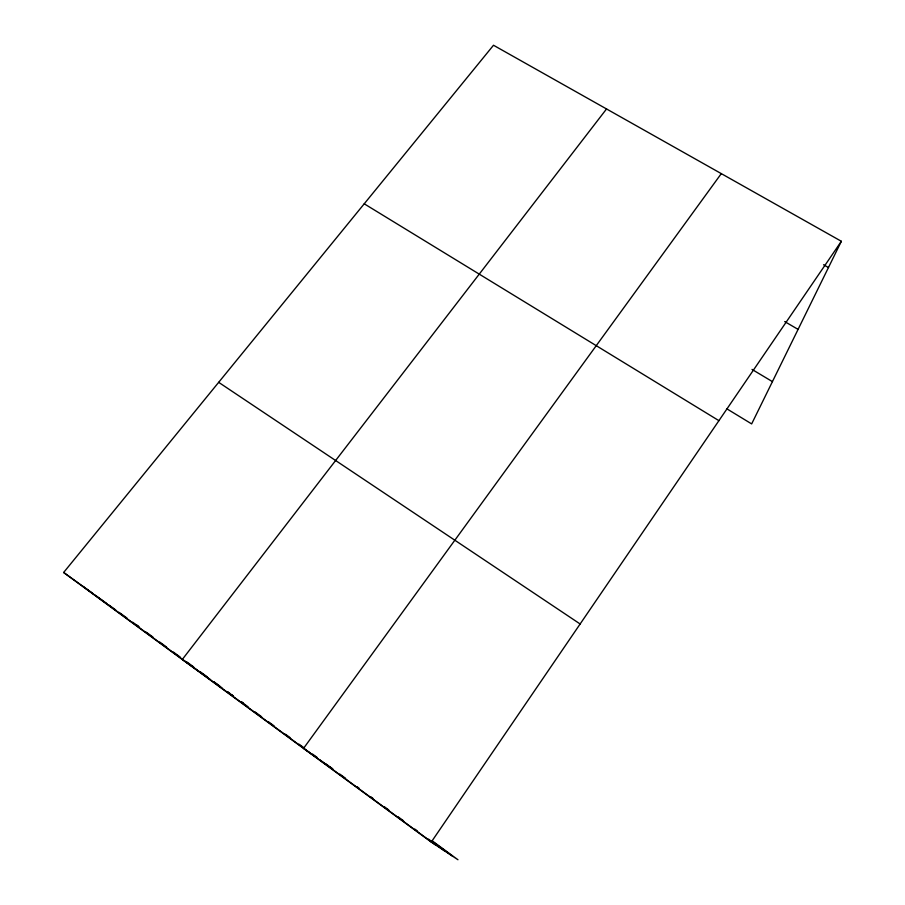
<?xml version="1.0" encoding="UTF-8"?>
<svg xmlns="http://www.w3.org/2000/svg" width="905" height="905" viewBox="0 0 905 905"><rect width="100%" height="100%" fill="white"/><g stroke="black" fill="none" stroke-linecap="round" stroke-linejoin="round"><path stroke-width="1.36" d="M431.866 840.621L457.964 859.75L431.266 842.08L63.644 572.48L493.497 45.25L841.356 241.284L751.659 423.913L726.625 408.687M431.266 842.08L841.356 241.284M721.296 173.624L303.526 748.401L317.565 758.288M606.542 108.951L182.29 659.485L210.56 679.7M823.561 264.746L828.46 267.541M784.692 321.569L798.086 329.397M752.01 369.421L772.429 381.627M364.229 203.806L718.909 420.667M218.671 382.329L580.139 623.986M319.793 759.861L327.576 765.336M329.793 766.908L333.131 769.25M213.965 682.132L221.917 687.823M227.596 691.884L229.87 693.501L227.619 691.827M241.194 701.601L243.456 703.219M63.644 572.48L93.147 593.714M95.398 595.332L106.688 603.465M108.951 605.083L115.716 609.959M119.109 612.391L127.005 618.081M136.123 624.642L138.408 626.294M431.651 840.892L451.991 855.791M132.662 622.21L139.438 627.188M146.225 632.154L153.002 637.131M159.789 642.098L166.577 647.075M173.353 652.053L180.14 657.019M186.916 661.996L193.704 666.962M200.48 671.94L207.268 676.906M214.055 681.884L219.7 686.024M241.216 701.805L248.015 706.794M254.825 711.783L261.624 716.771M268.434 721.76L274.102 725.912M285.448 734.226L289.985 737.552M299.057 744.204L303.594 747.53M312.666 754.182L317.202 757.508M326.275 764.159L331.954 768.322M339.895 774.148L345.574 778.311M356.943 786.649L359.217 788.312M370.575 796.638L372.849 798.312M384.206 806.638L388.754 809.975M397.849 816.638L403.528 820.801M414.886 829.138L417.16 830.801M428.529 839.127L444.434 850.791M82.989 586.395L435.248 844.716M233.275 695.934L231.001 694.316L233.275 695.979"/></g></svg>
